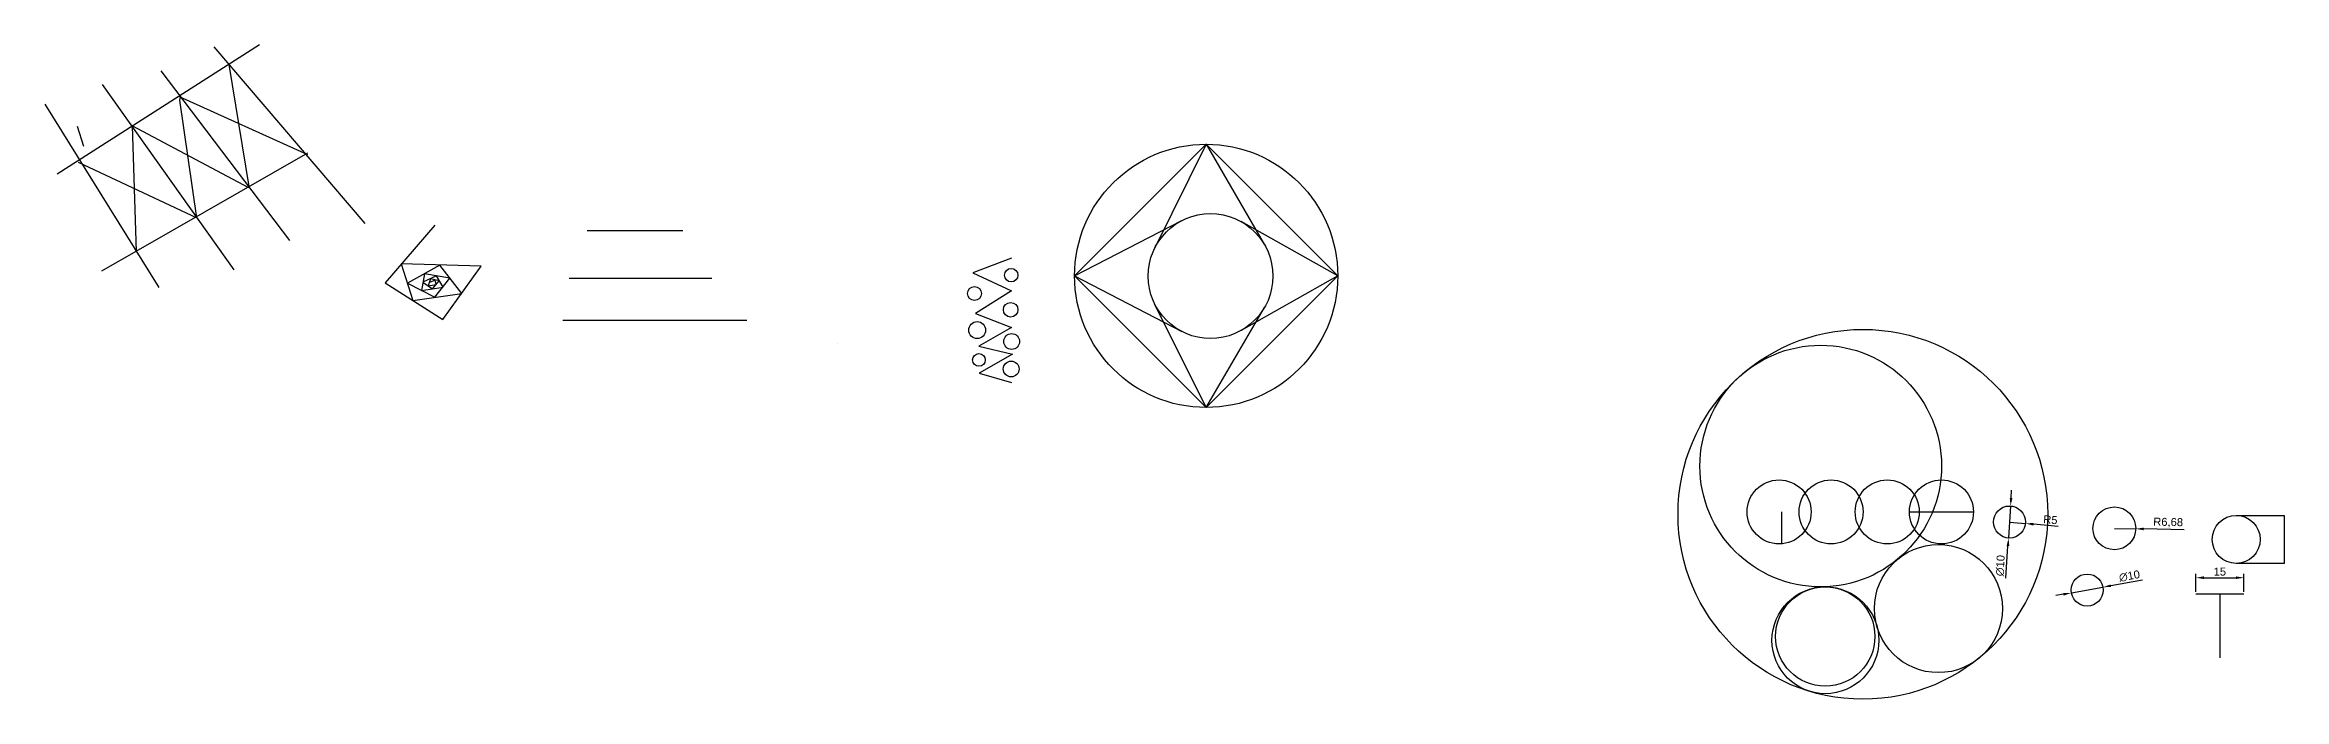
# Model space of a CAD drawing. Header units: millimetres. Extents: x 1117 to 6212, y 1427 to 7010.
# Drawn here: x 1578 to 2278, y 3402 to 3606 of the extents above; entities that cross this region are included whole.
import ezdxf

# ---------------------------------------------------------------- set-up
doc = ezdxf.new("R2010")
doc.units = ezdxf.units.MM
doc.styles.get("Standard").update_dxf_attribs({"font": 'arial.ttf'})
doc.dimstyles.new('ISO-25', dxfattribs={"dimtxt": 2.5, "dimasz": 2.5, "dimexe": 1.25, "dimexo": 0.625, "dimtad": 1, "dimtxsty": 'Standard', "dimcen": 2.5, "dimadec": 0, "dimazin": 0, "dimtfac": 1, "dimtmove": 0, "dimatfit": 3, "dimfxl": 1, "dimarcsym": 0})

# ---------------------------------------------------------------- blocks, each defined once
blk = doc.blocks.new('*D2')
at = {"color": 0, "lineweight": -2, "transparency": 16777216}
for p, q in [((2191.91, 3457.08), (2196.89, 3456.62)), ((2207.14, 3455.65), (2199.38, 3456.38))]:
    blk.add_line(p, q, dxfattribs=at)
at = {"color": 0, "transparency": 16777216}
blk.add_solid([(2199.42, 3456.8), (2199.34, 3455.97), (2196.89, 3456.62)], dxfattribs=at)
at = {"layer": 'Defpoints', "color": 0, "transparency": 16777216}
for p in [(2191.91, 3457.08), (2196.89, 3456.62)]:
    blk.add_point(p, dxfattribs=at)
at = {"color": 0, "transparency": 16777216, "insert": (2204.68, 3457.79), "char_height": 2.5, "attachment_point": 5, "rotation": 354.62535}
blk.add_mtext('R5', dxfattribs=at)
blk = doc.blocks.new('*D3')
at = {"color": 0, "lineweight": -2, "transparency": 16777216}
for p, q in [((2224.66, 3455.1), (2231.34, 3454.96)), ((2246.48, 3454.65), (2233.84, 3454.91))]:
    blk.add_line(p, q, dxfattribs=at)
at = {"color": 0, "transparency": 16777216}
blk.add_solid([(2233.85, 3455.33), (2233.84, 3454.49), (2231.34, 3454.96)], dxfattribs=at)
at = {"layer": 'Defpoints', "color": 0, "transparency": 16777216}
for p in [(2224.66, 3455.1), (2231.34, 3454.96)]:
    blk.add_point(p, dxfattribs=at)
at = {"color": 0, "transparency": 16777216, "insert": (2241.46, 3456.88), "char_height": 2.5, "attachment_point": 5, "rotation": 358.81803}
blk.add_mtext('R6,68', dxfattribs=at)
blk = doc.blocks.new('*D4')
at = {"color": 0, "lineweight": -2, "transparency": 16777216}
for p, q in [((2192.39, 3464.57), (2192.56, 3467.06)), ((2192.23, 3462.07), (2191.59, 3452.09)), ((2190.78, 3439.58), (2191.42, 3449.6))]:
    blk.add_line(p, q, dxfattribs=at)
at = {"color": 0, "transparency": 16777216}
for points in [[(2191.98, 3464.6), (2192.81, 3464.54), (2192.23, 3462.07)], [(2191.01, 3449.63), (2191.84, 3449.57), (2191.59, 3452.09)]]:
    blk.add_solid(points, dxfattribs=at)
at = {"layer": 'Defpoints', "color": 0, "transparency": 16777216}
for p in [(2192.23, 3462.07), (2191.59, 3452.09)]:
    blk.add_point(p, dxfattribs=at)
at = {"color": 0, "transparency": 16777216, "insert": (2189.05, 3443.47), "char_height": 2.5, "attachment_point": 5, "rotation": 86.29477}
blk.add_mtext('∅10', dxfattribs=at)
blk = doc.blocks.new('*D5')
at = {"color": 0, "lineweight": -2, "transparency": 16777216}
for p, q in [((2211.25, 3434.96), (2221.1, 3436.72)), ((2233.44, 3438.93), (2223.56, 3437.16)), ((2208.79, 3434.52), (2206.33, 3434.08))]:
    blk.add_line(p, q, dxfattribs=at)
at = {"color": 0, "transparency": 16777216}
for points in [[(2223.49, 3437.57), (2223.63, 3436.75), (2221.1, 3436.72)], [(2208.72, 3434.93), (2208.87, 3434.11), (2211.25, 3434.96)]]:
    blk.add_solid(points, dxfattribs=at)
at = {"layer": 'Defpoints', "color": 0, "transparency": 16777216}
for p in [(2221.1, 3436.72), (2211.25, 3434.96)]:
    blk.add_point(p, dxfattribs=at)
at = {"color": 0, "transparency": 16777216, "insert": (2229.38, 3440.2), "char_height": 2.5, "attachment_point": 5, "rotation": 10.14659}
blk.add_mtext('∅10', dxfattribs=at)
blk = doc.blocks.new('*D6')
at = {"color": 0, "lineweight": -2, "transparency": 16777216}
for p, q in [((2250.13, 3435.26), (2250.13, 3440.93)), ((2252.63, 3439.68), (2262.63, 3439.68)), ((2265.13, 3435.26), (2265.13, 3440.93))]:
    blk.add_line(p, q, dxfattribs=at)
at = {"color": 0, "transparency": 16777216}
for points in [[(2252.63, 3440.1), (2252.63, 3439.27), (2250.13, 3439.68)], [(2262.63, 3440.1), (2262.63, 3439.27), (2265.13, 3439.68)]]:
    blk.add_solid(points, dxfattribs=at)
at = {"layer": 'Defpoints', "color": 0, "transparency": 16777216}
for p in [(2265.13, 3439.68), (2250.13, 3434.63), (2265.13, 3434.63)]:
    blk.add_point(p, dxfattribs=at)
at = {"color": 0, "transparency": 16777216, "insert": (2257.63, 3441.58), "char_height": 2.5, "attachment_point": 5}
blk.add_mtext('15', dxfattribs=at)

msp = doc.modelspace()

# ---------------------------------------------------------------- linework, layer by layer
for p, q in [((1645.15, 3606.152), (1581.851, 3565.689)), ((1630.87, 3605.513), (1677.971, 3550.356)), ((1614.246, 3598.059), (1654.527, 3545.032)), ((1635.559, 3599.976), (1641.74, 3561.856)), ((1595.917, 3593.8), (1637.051, 3535.875)), ((1620.001, 3589.967), (1660.069, 3571.865)), ((1620.214, 3588.902), (1620.427, 3589.754)), ((1578.015, 3587.624), (1613.607, 3530.338)), ((1625.542, 3552.06), (1620.214, 3588.902)), ((1590.163, 3574.421), (1588.245, 3580.597)), ((1641.74, 3561.43), (1605.295, 3580.81)), ((1605.295, 3580.81), (1606.574, 3541.625)), ((1588.458, 3569.523), (1625.542, 3552.06)), ((1660.069, 3572.291), (1595.704, 3535.449)), ((1899.783, 3533.965), (1940.888, 3575.07)), ((1940.888, 3575.07), (1924.785, 3542.563)), ((1940.888, 3575.07), (1981.994, 3533.965)), ((1940.888, 3575.07), (1959.114, 3543.703)), ((1699.931, 3549.766), (1684.371, 3531.791)), ((1747.495, 3548.107), (1777.409, 3548.107)), ((1899.783, 3533.965), (1933.329, 3551.242)), ((1981.994, 3533.965), (1951.798, 3550.911)), ((1714.415, 3537.051), (1689.414, 3537.706)), ((1689.414, 3537.706), (1693.003, 3526.322)), ((1701.476, 3537.305), (1691.358, 3531.699)), ((1696.617, 3534.652), (1695.716, 3529.447)), ((1700.362, 3533.94), (1696.149, 3531.961)), ((1704.581, 3533.251), (1696.617, 3534.652)), ((1702.528, 3530.398), (1700.362, 3533.94)), ((1708.328, 3528.505), (1701.476, 3537.305)), ((1702.429, 3520.303), (1714.415, 3537.051)), ((1880.022, 3539.45), (1868, 3534.892)), ((1868, 3534.892), (1880.076, 3529.261)), ((1940.888, 3492.859), (1899.783, 3533.965)), ((1899.783, 3533.965), (1933.282, 3516.599)), ((1981.994, 3533.965), (1940.888, 3492.859)), ((1981.994, 3533.965), (1951.846, 3516.933)), ((1684.371, 3531.791), (1702.429, 3520.303)), ((1691.358, 3531.699), (1699.873, 3527.345)), ((1693.003, 3526.322), (1708.328, 3528.505)), ((1695.716, 3529.447), (1702.528, 3530.398)), ((1696.149, 3531.961), (1699.167, 3529.951)), ((1698.519, 3533.002), (1697.809, 3530.854)), ((1697.809, 3530.854), (1700.275, 3531.248)), ((1699.979, 3532.647), (1698.184, 3531.898)), ((1701.273, 3532.401), (1698.519, 3533.002)), ((1699.167, 3529.951), (1701.273, 3532.401)), ((1699.873, 3527.345), (1704.581, 3533.251)), ((1700.275, 3531.248), (1699.979, 3532.647)), ((1741.808, 3533.203), (1786.392, 3533.203)), ((1880.076, 3529.261), (1868.859, 3522.182)), ((1739.83, 3520.11), (1797.352, 3520.11)), ((1868.859, 3522.182), (1880.076, 3517.838)), ((1940.888, 3492.859), (1924.797, 3525.229)), ((1940.888, 3492.859), (1959.098, 3524.086)), ((1825.708, 3512.722), (1825.708, 3512.722)), ((1880.076, 3517.838), (1869.825, 3511.993)), ((1869.825, 3511.993), (1880.398, 3509.472)), ((1880.398, 3509.472), (1869.931, 3503.619)), ((1869.931, 3503.619), (1880.043, 3500.703)), ((2120.645, 3460.237), (2120.645, 3450.237)), ((2160.64, 3460.237), (2180.64, 3460.237)), ((2262.733, 3459.136), (2277.733, 3459.136)), ((2277.733, 3459.136), (2277.733, 3444.136)), ((2277.733, 3444.136), (2262.733, 3444.136)), ((2250.132, 3434.631), (2265.132, 3434.631)), ((2257.632, 3434.631), (2257.632, 3414.631))]:
    msp.add_line(p, q)
for centre, radius in [((1940.888, 3533.965), 41.106), ((1942.256, 3533.908), 19.497), ((1879.984, 3534.189), 2.101), ((1868.497, 3528.472), 2.189), ((1869.346, 3517.038), 2.644), ((1879.805, 3523.38), 2.285), ((1880.118, 3513.465), 2.457), ((2146.078, 3459.489), 57.755), ((1869.882, 3507.703), 1.983), ((1879.984, 3504.89), 2.471), ((2132.919, 3474.557), 37.749), ((2119.909, 3460.237), 10), ((2136.14, 3460.237), 10), ((2153.693, 3460.237), 10), ((2170.645, 3460.237), 10), ((2191.909, 3457.084), 5), ((2224.664, 3455.101), 6.681), ((2262.733, 3451.636), 7.5), ((2169.695, 3430.032), 20), ((2134.362, 3420.134), 16.693), ((2134.331, 3421.313), 15.514), ((2216.176, 3435.838), 5)]:
    msp.add_circle(centre, radius)

# ---------------------------------------------------------------- dimensions: what is measured, and where the dimension line sits
for p1, p2, picture, middle in [((2192.233, 3462.074), (2191.586, 3452.095), '*D4', (2189.052, 3443.469)), ((2211.254, 3434.957), (2221.098, 3436.719), '*D5', (2229.385, 3440.204))]:
    dim = msp.add_diameter_dim_2p(p1=p1, p2=p2, dimstyle='ISO-25')
    dim.commit()
    dim.dimension.update_dxf_attribs({"geometry": picture, "text_midpoint": middle})
for center, mpoint, picture, middle in [((2191.909, 3457.084), (2196.887, 3456.616), '*D2', (2204.681, 3457.787)), ((2224.664, 3455.101), (2231.344, 3454.963), '*D3', (2241.457, 3456.882))]:
    dim = msp.add_radius_dim(center=center, mpoint=mpoint, dimstyle='ISO-25')
    dim.commit()
    dim.dimension.update_dxf_attribs({"geometry": picture, "text_midpoint": middle})
dim = msp.add_linear_dim(base=(2265.132, 3439.683), p1=(2250.132, 3434.631), p2=(2265.132, 3434.631), dimstyle='ISO-25')
dim.commit()
dim.dimension.update_dxf_attribs({"geometry": '*D6', "text_midpoint": (2257.632, 3441.584)})

doc.saveas('drawing.dxf')
